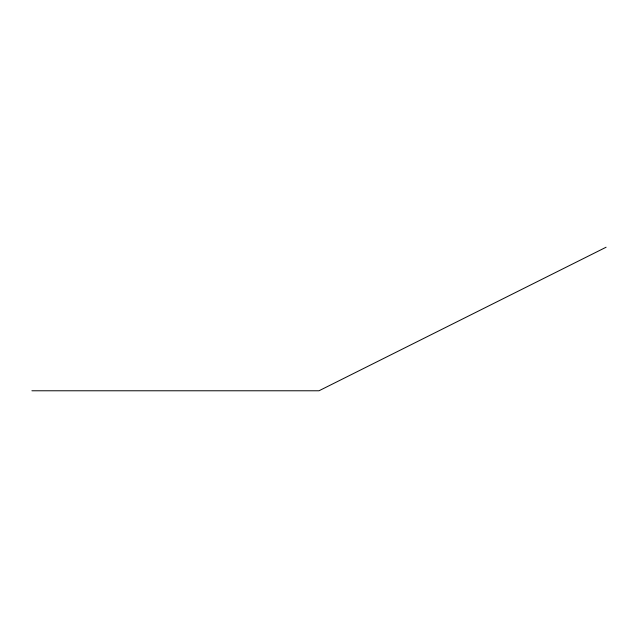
<?xml version="1.0" encoding="UTF-8"?>
<svg xmlns="http://www.w3.org/2000/svg" width="638" height="638" viewBox="0 0 638 638"><rect width="100%" height="100%" fill="white"/><g stroke="black" fill="none" stroke-linecap="round" stroke-linejoin="round"><path stroke-width="0.96" d="M606.1 247.225L319 390.775L31.9 390.775"/></g></svg>
